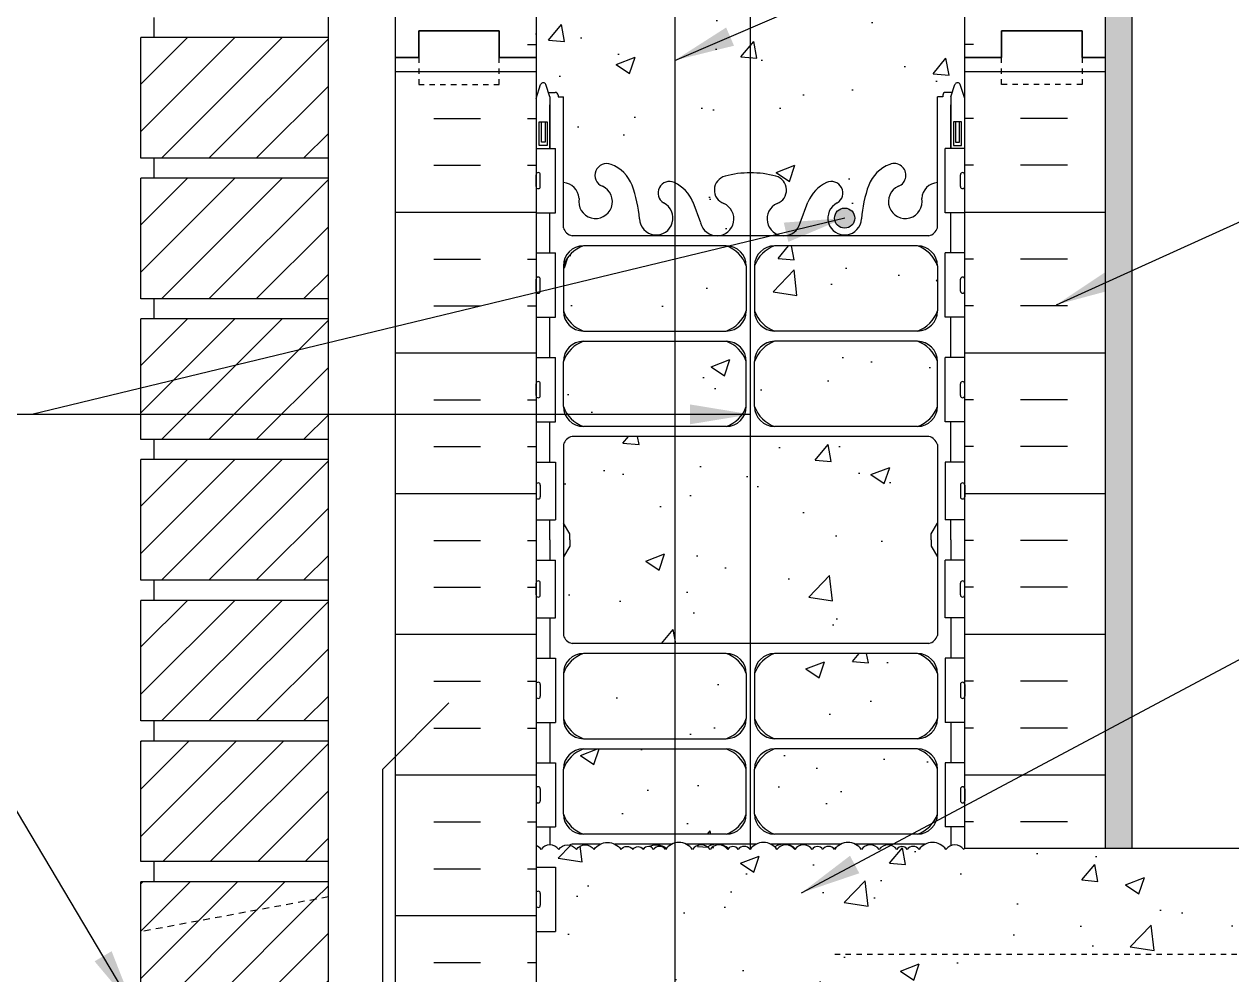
# Model space of a CAD drawing. Header units: inches. Extents: x 244.6 to 302.3, y 124.6 to 208.3.
# Drawn here: x 257.01 to 279.55, y 181.24 to 198.97 of the extents above; entities that cross this region are included whole.
import ezdxf

# ---------------------------------------------------------------- set-up
doc = ezdxf.new("R2010")
doc.units = ezdxf.units.IN
doc.header["$LTSCALE"] = 0.5
doc.header["$MEASUREMENT"] = 0
doc.linetypes.add('DASHED2', pattern=[0.375, 0.25, -0.125])
doc.linetypes.add('HIDDEN2', pattern=[0.1875, 0.125, -0.0625])
for name, color, linetype in [('HATCH', 12, 'Continuous'), ('line25', 2, 'Continuous'), ('LINE3', 3, 'Continuous'), ('LINE50', 5, 'Continuous'), ('LINE9', 9, 'Continuous'), ('TEXT', 4, 'Continuous'), ('Web_Edge', 9, 'Continuous')]:
    doc.layers.add(name, color=color, linetype=linetype)
doc.styles.add('DIM', font='romans.shx', dxfattribs={"width": 0.7})
doc.dimstyles.new('ext_12', dxfattribs={"dimscale": 12, "dimtxt": 0.075, "dimasz": 0.09375, "dimexe": 0.09375, "dimexo": 0.0625, "dimgap": 0.0625, "dimtad": 1, "dimdec": 1, "dimzin": 2, "dimdsep": 46, "dimlunit": 4, "dimtxsty": 'DIM', "dimcen": 0.09, "dimdle": 0.09375, "dimclrt": 4, "dimadec": 0, "dimazin": 0, "dimtfac": 1, "dimtdec": 1, "dimtmove": 2, "dimatfit": 3, "dimfxl": 1, "dimfrac": 2, "dimtolj": 1, "dimtzin": 0, "dimarcsym": 0})
pattern_1 = [(45, (195.45713, -12.4962), (-0.4419417, 0.4419417), [])]

msp = doc.modelspace()

# ---------------------------------------------------------------- hatches: boundary and pattern name
at = {"layer": 'HATCH'}
h = msp.add_hatch(dxfattribs=at)
h.set_pattern_fill('INSUL', color=256, scale=7, style=0)
h.set_pattern_definition([(0, (-2659.5971, -198.6607), (0, 2.625), []), (0, (-2659.5971, -197.7857), (0, 2.625), [0.875, -0.875]), (0, (-2659.5971, -196.9107), (0, 2.625), [0.875, -0.875])])
h.paths.add_polyline_path([(266.439, 207.348), (263.939, 207.348), (263.939, 198.349), (264.377, 198.349), (264.377, 198.849), (265.877, 198.849), (265.877, 198.349), (266.564, 198.349), (266.564, 207.223)])
h = msp.add_hatch(dxfattribs=at)
h.set_pattern_fill('INSUL', color=256, scale=7, style=0)
h.set_pattern_definition([(180, (3200.726, -198.6607), (0, 2.625), []), (180, (3200.726, -197.7857), (0, 2.625), [0.875, -0.875]), (180, (3200.726, -196.9107), (0, 2.625), [0.875, -0.875])])
h.paths.add_polyline_path([(277.189, 207.348), (274.564, 207.348), (274.564, 198.349), (275.252, 198.349), (275.252, 198.849), (276.752, 198.849), (276.752, 198.349), (277.189, 198.349)])
h = msp.add_hatch(dxfattribs=at)
h.set_pattern_fill('AR-SAND', color=256, scale=0.25, style=0)
h.set_pattern_definition([(37.5, (212.7425, 75.04195), (-0.0157483, 0.4817059), [0, -0.38, 0, -0.425, 0, -0.40625]), (7.5, (212.7425, 75.04195), (0.4424442, 0.7055365), [0, -0.205, 0, -0.3425, 0, -0.13125]), (327.5, (212.435, 75.04195), (0.7785355, 0.0014148), [0, -0.125, 0, -0.45, 0, -0.5875]), (317.5, (212.435, 75.04195), (0.7515317, 0.219419), [0, -0.0625, 0, -0.295, 0, -0.3375])])
h.paths.add_polyline_path([(277.689, 207.348), (277.189, 207.348), (277.189, 198.349), (277.189, 183.599), (277.689, 183.599)])
h = msp.add_hatch(dxfattribs=at)
h.set_pattern_fill('AR-CONC', color=256, scale=0.5)
h.set_pattern_definition([(50, (0, 0), (3.5863, -0.31376), [0.375, -4.125]), (355, (0, 0), (-0.693757, 3.76096), [0.3, -3.3]), (100.4514, (0.299, -0.026), (2.892544, 3.4472), [0.3187, -3.50571]), (46.1842, (0, 1), (5.336207, -0.827596), [0.5625, -6.1875]), (96.6356, (0.4447, 0.931), (4.67331, 4.87059), [0.47805, -5.25857]), (351.1842, (0, 1), (4.67331, 4.87059), [0.45, -4.95]), (21, (0.5, 0.75), (2.984535, -2.013094), [0.375, -4.125]), (326, (0.5, 0.75), (1.216577, 3.62575), [0.3, -3.3]), (71.4514, (0.7487, 0.5822), (4.201112, 1.612656), [0.3187, -3.50571]), (37.5, (0, 0), (0.0607993, 1.6644693), [0, -3.26, 0, -3.35, 0, -3.3125]), (7.5, (0, 0), (1.315348, 1.972059), [0, -1.91, 0, -3.185, 0, -1.2625]), (327.5, (-1.115, 0), (2.669112, -0.1127744), [0, -1.25, 0, -3.9, 0, -5.175]), (317.5, (-1.615, 0), (2.915931, 0.500525), [0, -1.625, 0, -2.59, 0, -3.675])])
h.paths.add_polyline_path([(266.564, 180.349), (265.877, 180.349), (265.877, 179.849), (264.377, 179.849), (264.377, 180.349), (263.939, 180.349), (261.939, 180.349), (261.939, 178.849, -1), (261.439, 178.849), (261.439, 180.349), (260.139, 180.349), (260.139, 180.348), (260.139, 178.599, 0.079579), (261.139, 175.349), (266.314, 165.974), (266.314, 165.599), (266.564, 165.599)])
h.paths.add_polyline_path([(274.054, 171.036), (273.934, 171.236), (273.934, 171.349), (273.934, 171.461), (274.054, 171.661), (274.054, 173.13, 0.268138), (273.893, 173.278), (267.236, 173.278, 0.268156), (267.074, 173.13), (267.074, 171.661), (267.194, 171.461), (267.194, 171.349), (267.194, 171.236), (267.074, 171.036), (267.074, 169.568, 0.268156), (267.236, 169.42), (273.893, 169.42, 0.268138), (274.054, 169.568)])
h.paths.add_polyline_path([(270.488, 176.463, 0.225652), (270.113, 176.838), (267.449, 176.838, 0.225652), (267.074, 176.463), (267.074, 175.622, 0.225652), (267.449, 175.247), (270.113, 175.247, 0.225652), (270.488, 175.622)])
h.paths.add_polyline_path([(270.488, 174.681, 0.225652), (270.113, 175.056), (267.449, 175.056, 0.225652), (267.074, 174.681), (267.074, 173.841, 0.225652), (267.449, 173.466), (270.113, 173.466, 0.225652), (270.488, 173.841)])
h.paths.add_polyline_path([(274.054, 174.681, 0.225652), (273.679, 175.056), (271.016, 175.056, 0.225652), (270.641, 174.681), (270.641, 173.841, 0.225652), (271.016, 173.466), (273.679, 173.466, 0.225652), (274.054, 173.841)])
h.paths.add_polyline_path([(273.679, 175.247), (271.016, 175.247, -0.414214), (270.641, 175.622), (270.641, 176.463, -0.414214), (271.016, 176.838), (273.679, 176.838, -0.414214), (274.054, 176.463), (274.054, 175.622, -0.414214)])
h.paths.add_polyline_path([(270.488, 168.857, 0.225652), (270.113, 169.232), (267.449, 169.232, 0.225652), (267.074, 168.857), (267.074, 168.016, 0.225652), (267.449, 167.641), (270.113, 167.641, 0.225652), (270.488, 168.016)])
h.paths.add_polyline_path([(270.113, 167.451), (267.449, 167.451, 0.225652), (267.074, 167.076), (267.074, 166.235, 0.225652), (267.449, 165.86), (270.113, 165.86, 0.225652), (270.488, 166.235), (270.488, 167.076, 0.225652)])
h.paths.add_polyline_path([(274.054, 167.076, 0.225652), (273.679, 167.451), (271.016, 167.451, 0.225652), (270.641, 167.076), (270.641, 166.235, 0.225652), (271.016, 165.86), (273.679, 165.86, 0.225652), (274.054, 166.235)])
h.paths.add_polyline_path([(274.054, 168.857, 0.225652), (273.679, 169.232), (271.016, 169.232, 0.225652), (270.641, 168.857), (270.641, 168.016, 0.225652), (271.016, 167.641), (273.679, 167.641, 0.225652), (274.054, 168.016)])
h.paths.add_polyline_path([(274.564, 162.349), (274.564, 163.108), (274.486, 162.866, -0.725737), (274.379, 162.848), (274.331, 162.998), (274.204, 162.998, -0.414214), (274.154, 163.048), (274.154, 163.078), (274.054, 163.078), (274.054, 164.679, -0.380392), (273.761, 164.974, 2.087231), (273.328, 164.749, -1), (273.164, 164.341, -0.21345), (272.772, 164.73, -0.069923), (272.635, 165.374, 1.629604), (272.164, 165.073, -1.059167), (271.958, 164.691, -0.16372), (271.636, 165.045), (271.493, 165.432, 1.612474), (271.062, 165.072, -0.734872), (271.039, 164.561, -0.068475), (270.564, 164.499, -0.068475), (270.09, 164.561, -0.734872), (270.067, 165.072, 1.612474), (269.636, 165.432), (269.493, 165.045, -0.16372), (269.171, 164.691, -1.059167), (268.965, 165.073, 1.629604), (268.494, 165.374, -0.069923), (268.357, 164.73, -0.21345), (267.965, 164.341, -1), (267.801, 164.749, 2.087231), (267.367, 164.974, -0.380397), (267.074, 164.679), (267.074, 163.078), (266.974, 163.078), (266.974, 163.048, -0.414214), (266.924, 162.998), (266.798, 162.998), (266.756, 162.866, -0.725737), (266.649, 162.848), (266.564, 163.108), (266.564, 162.349), (266.564, 160.314, 0.088416), (266.71, 160.217), (266.8, 160.217), (266.8, 160.175, -0.249069), (266.91, 159.968), (266.91, 159.901, -0.414214), (266.848, 159.838), (266.8, 159.838), (266.8, 159.768), (266.905, 159.768, 0.085348), (267.235, 159.844, -0.669601), (267.367, 159.724, 2.087231), (267.801, 159.948, -1), (267.965, 160.357, -0.21345), (268.357, 159.968, -0.069923), (268.494, 159.324, 1.629604), (268.965, 159.625, -1.059167), (269.171, 160.007, -0.16372), (269.493, 159.653), (269.636, 159.266, 1.612474), (270.067, 159.626, -0.734872), (270.09, 160.137, -0.068475), (270.564, 160.199, -0.068475), (271.039, 160.137, -0.734872), (271.062, 159.626, 1.612474), (271.493, 159.266), (271.636, 159.653, -0.16372), (271.958, 160.007, -1.059167), (272.164, 159.625, 1.629604), (272.635, 159.324, -0.069923), (272.772, 159.968, -0.21345), (273.164, 160.357, -1), (273.328, 159.948, 2.087231), (273.761, 159.724, -0.669601), (273.894, 159.844, 0.085348), (274.223, 159.768), (274.328, 159.768), (274.328, 159.838), (274.281, 159.838, -0.414214), (274.218, 159.901), (274.218, 159.968, -0.249069), (274.328, 160.175), (274.328, 160.217), (274.418, 160.217, 0.088416), (274.564, 160.314)])
edge = h.paths.add_edge_path()
edge.add_arc((274.218, 155.761), 0.5, 46.2109, 66.4218)
edge.add_line((274.418, 156.219), (274.328, 156.219))
edge.add_line((274.328, 156.219), (274.328, 156.261))
edge.add_arc((274.468, 156.468), 0.25, 180, 235.9442, ccw=False)
edge.add_line((274.218, 156.468), (274.218, 156.536))
edge.add_arc((274.281, 156.536), 0.0625, 90, 180, ccw=False)
edge.add_line((274.281, 156.598), (274.328, 156.598))
edge.add_line((274.328, 156.598), (274.328, 156.668))
edge.add_line((274.328, 156.668), (274.223, 156.668))
edge.add_arc((274.346, 157.011), 0.364, 214.9775, 250.3387, ccw=False)
edge.add_arc((273.423, 156.4), 0.743, 32.7919, 73.8107)
edge.add_spline(control_points=[(273.63, 157.114), (272.193, 157.434)], knot_values=[0, 0, 1, 1], degree=1, periodic=0)
edge.add_arc((271.636, 154.503), 2.984, 79.2546, 90.0995)
edge.add_line((271.631, 157.486), (270.564, 157.502))
edge.add_line((270.564, 157.502), (269.498, 157.486))
edge.add_arc((269.493, 154.503), 2.984, 89.9005, 100.7454)
edge.add_spline(control_points=[(268.936, 157.434), (267.499, 157.114)], knot_values=[0, 0, 1, 1], degree=1, periodic=0)
edge.add_arc((267.706, 156.4), 0.743, 106.1893, 147.2081)
edge.add_arc((266.783, 157.011), 0.364, 289.6613, 325.0225, ccw=False)
edge.add_line((266.905, 156.668), (266.8, 156.668))
edge.add_line((266.8, 156.668), (266.8, 156.598))
edge.add_line((266.8, 156.598), (266.848, 156.598))
edge.add_arc((266.848, 156.536), 0.0625, 0, 90, ccw=False)
edge.add_line((266.91, 156.536), (266.91, 156.468))
edge.add_arc((266.66, 156.468), 0.25, 304.0558, 360, ccw=False)
edge.add_line((266.8, 156.261), (266.8, 156.219))
edge.add_line((266.8, 156.219), (266.71, 156.219))
edge.add_arc((266.91, 155.761), 0.5, 113.5782, 133.7891)
edge.add_line((266.564, 156.122), (266.564, 153.349))
edge.add_line((266.564, 153.349), (269.768, 153.349))
edge.add_line((269.768, 153.349), (270.768, 152.349))
edge.add_line((270.768, 152.349), (270.768, 154.349))
edge.add_line((270.768, 154.349), (271.768, 153.349))
edge.add_line((271.768, 153.349), (274.564, 153.349))
edge.add_line((274.564, 153.349), (274.564, 156.122))
h.paths.add_polyline_path([(286.212, 182.965), (286.212, 183.599), (274.564, 183.599, 0.039371), (274.544, 183.574, 0.520567), (274.213, 183.574, 0.520567), (273.711, 183.574, 0.520567), (273.489, 183.574, 0.56456), (273.295, 183.576, 0.513194), (272.967, 183.574, 0.520567), (272.636, 183.574, 0.520567), (272.134, 183.574, 0.520567), (271.912, 183.574, 0.56456), (271.718, 183.576, 0.513194), (271.39, 183.574, 0.520567), (271.059, 183.574, 0.520567), (270.557, 183.574, 0.520567), (270.335, 183.574, 0.56456), (270.141, 183.576, 0.513194), (269.813, 183.574, 0.520567), (269.482, 183.574, 0.520567), (268.98, 183.574, 0.520567), (268.758, 183.574, 0.56456), (268.564, 183.576, 0.56456), (268.371, 183.574, 0.520567), (268.149, 183.574, 0.520567), (267.647, 183.574, 0.520567), (267.316, 183.574, 0.513194), (266.987, 183.576, 0.513194), (266.659, 183.574, 0.151268), (266.564, 183.648), (266.564, 183.244), (266.929, 183.244), (266.929, 182.044), (266.564, 182.044), (266.564, 180.349, -0.56456), (266.758, 180.347, -0.520567), (266.98, 180.347, -0.520567), (267.482, 180.347, -0.520567), (267.813, 180.347, -0.513194), (268.141, 180.349, -0.56456), (268.335, 180.347, -0.520567), (268.557, 180.347, -0.520567), (269.059, 180.347, -0.520567), (269.39, 180.347, -0.513194), (269.718, 180.349, -0.56456), (269.912, 180.347, -0.520567), (270.134, 180.347, -0.520567), (270.636, 180.347, -0.520567), (270.967, 180.347, -0.513194), (271.295, 180.349, -0.56456), (271.489, 180.347, -0.520567), (271.711, 180.347, -0.520567), (272.213, 180.347, -0.520567), (272.544, 180.347, -0.039371), (272.564, 180.371, -0.584831), (272.916, 180.347, -0.520567), (273.418, 180.347, -0.520567), (273.64, 180.347, -0.56456), (273.833, 180.349, -0.56456), (274.027, 180.347, -0.520567), (274.249, 180.347, -0.419273), (274.564, 180.349), (275.252, 180.349), (275.252, 180.849), (286.212, 180.849), (286.212, 180.965), (287.212, 181.965), (285.212, 181.965)])
edge = h.paths.add_edge_path()
edge.add_line((293.772, 183.599), (287.212, 183.599))
edge.add_line((287.212, 183.599), (287.212, 183.36))
edge.add_line((287.212, 183.36), (286.212, 182.36))
edge.add_line((286.212, 182.36), (288.212, 182.36))
edge.add_spline(control_points=[(288.212, 182.36), (289.016, 182.592), (290.94, 183.145), (292.73, 182.182), (293.772, 181.622)], knot_values=[0, 0, 0, 0, 2.427311, 5.806437, 5.806437, 5.806437, 5.806437], degree=3, periodic=0)
edge.add_line((293.772, 181.622), (293.772, 183.599))
edge = h.paths.add_edge_path()
edge.add_line((290.132, 182.096), (290.476, 182.096))
edge.add_arc((290.358, 181.721), 0.393, -69.7322, 72.5069, ccw=False)
edge.add_line((290.494, 181.352), (290.062, 181.231))
edge.add_arc((290.12, 181.099), 0.144, 113.7456, 240.3185)
edge.add_line((290.049, 180.974), (290.517, 180.974))
edge.add_arc((290.546, 180.512), 0.463, 46.7137, 93.5654, ccw=False)
edge.add_line((290.863, 180.849), (293.772, 180.849))
edge.add_line((293.772, 180.849), (293.772, 181.622))
edge.add_spline(control_points=[(293.772, 181.622), (292.73, 182.182), (290.94, 183.145), (289.016, 182.592), (288.212, 182.36)], knot_values=[0, 0, 0, 0, 3.379125, 5.806437, 5.806437, 5.806437, 5.806437], degree=3, periodic=0)
edge.add_line((288.212, 182.36), (287.212, 181.36))
edge.add_line((287.212, 181.36), (287.212, 180.849))
edge.add_line((287.212, 180.849), (287.61, 180.849))
edge.add_line((287.61, 180.849), (290.021, 180.849))
edge.add_arc((290.12, 181.099), 0.269, 111.5979, 248.4021, ccw=False)
edge.add_line((290.021, 181.349), (290.455, 181.471))
edge.add_arc((290.358, 181.721), 0.268, 291.22, 428.78)
edge.add_line((290.455, 181.971), (290.132, 181.971))
edge.add_line((290.132, 181.971), (290.132, 182.096))
h.paths.add_polyline_path([(274.054, 179.62), (274.154, 179.62), (274.154, 179.65, -0.414214), (274.204, 179.7), (274.331, 179.7), (274.379, 179.85, -0.6), (274.479, 179.85), (274.564, 179.589), (274.564, 180.349, 0.419273), (274.249, 180.347, 0.520567), (274.027, 180.347, 0.56456), (273.833, 180.349, 0.56456), (273.64, 180.347, 0.520567), (273.418, 180.347, 0.520567), (272.916, 180.347, 0.520567), (272.585, 180.347, 0.039371), (272.564, 180.371, 0.039371), (272.544, 180.347, 0.520567), (272.213, 180.347, 0.520567), (271.711, 180.347, 0.520567), (271.489, 180.347, 0.56456), (271.295, 180.349, 0.513194), (270.967, 180.347, 0.520567), (270.636, 180.347, 0.520567), (270.134, 180.347, 0.520567), (269.912, 180.347, 0.56456), (269.718, 180.349, 0.513194), (269.39, 180.347, 0.520567), (269.059, 180.347, 0.520567), (268.557, 180.347, 0.520567), (268.335, 180.347, 0.56456), (268.141, 180.349, 0.513194), (267.813, 180.347, 0.520567), (267.482, 180.347, 0.520567), (266.98, 180.347, 0.520567), (266.758, 180.347, 0.56456), (266.564, 180.349), (266.564, 179.589), (266.649, 179.85, -0.6), (266.749, 179.85), (266.798, 179.7), (266.924, 179.7, -0.414214), (266.974, 179.65), (266.974, 179.62), (267.074, 179.62), (267.074, 178.019, -0.380397), (267.367, 177.724, 2.087231), (267.801, 177.948, -1), (267.965, 178.357, -0.21345), (268.357, 177.968, -0.068226), (268.493, 177.34, 1.753171), (268.944, 177.636, -0.940793), (269.147, 178.02, -0.173075), (269.493, 177.653), (269.636, 177.266, 1.612474), (270.067, 177.626, -0.734872), (270.09, 178.137, -0.068475), (270.564, 178.199, -0.068475), (271.039, 178.137, -0.734872), (271.062, 177.626, 1.612474), (271.493, 177.266), (271.636, 177.653, -0.173075), (271.982, 178.02, -0.940793), (272.185, 177.636, 1.753171), (272.636, 177.34, -0.068226), (272.772, 177.968, -0.21345), (273.164, 178.357, -1), (273.328, 177.948, 2.087231), (273.761, 177.724, -0.380392), (274.054, 178.019)])
h.paths.add_polyline_path([(274.054, 189.036), (273.934, 189.236), (273.934, 189.349), (273.934, 189.461), (274.054, 189.661), (274.054, 191.13, 0.268138), (273.893, 191.278), (267.236, 191.278, 0.268156), (267.074, 191.13), (267.074, 189.661), (267.194, 189.461), (267.194, 189.349), (267.194, 189.236), (267.074, 189.036), (267.074, 187.568, 0.268156), (267.236, 187.42), (273.893, 187.42, 0.268138), (274.054, 187.568)])
h.paths.add_polyline_path([(270.488, 186.857, 0.225652), (270.113, 187.232), (267.449, 187.232, 0.225652), (267.074, 186.857), (267.074, 186.016, 0.225652), (267.449, 185.641), (270.113, 185.641, 0.225652), (270.488, 186.016)])
h.paths.add_polyline_path([(270.488, 185.076, 0.225652), (270.113, 185.451), (267.449, 185.451, 0.225652), (267.074, 185.076), (267.074, 184.235, 0.225652), (267.449, 183.86), (270.113, 183.86, 0.225652), (270.488, 184.235)])
h.paths.add_polyline_path([(274.054, 186.857, 0.225652), (273.679, 187.232), (271.016, 187.232, 0.225652), (270.641, 186.857), (270.641, 186.016, 0.225652), (271.016, 185.641), (273.679, 185.641, 0.225652), (274.054, 186.016)])
h.paths.add_polyline_path([(274.054, 185.076, 0.225652), (273.679, 185.451), (271.016, 185.451, 0.225652), (270.641, 185.076), (270.641, 184.235, 0.225652), (271.016, 183.86), (273.679, 183.86, 0.225652), (274.054, 184.235)])
h.paths.add_polyline_path([(270.488, 194.463, 0.225652), (270.113, 194.838), (267.449, 194.838, 0.225652), (267.074, 194.463), (267.074, 193.622, 0.225652), (267.449, 193.247), (270.113, 193.247, 0.225652), (270.488, 193.622)])
h.paths.add_polyline_path([(270.488, 192.681, 0.225652), (270.113, 193.056), (267.449, 193.056, 0.225652), (267.074, 192.681), (267.074, 191.841, 0.225652), (267.449, 191.466), (270.113, 191.466, 0.225652), (270.488, 191.841)])
h.paths.add_polyline_path([(274.054, 192.681, 0.225652), (273.679, 193.056), (271.016, 193.056, 0.225652), (270.641, 192.681), (270.641, 191.841, 0.225652), (271.016, 191.466), (273.679, 191.466, 0.225652), (274.054, 191.841)])
h.paths.add_polyline_path([(274.054, 194.463, 0.225652), (273.679, 194.838), (271.016, 194.838, 0.225652), (270.641, 194.463), (270.641, 193.622, 0.225652), (271.016, 193.247), (273.679, 193.247, 0.225652), (274.054, 193.622)])
h.paths.add_polyline_path([(274.054, 197.62), (274.154, 197.62), (274.154, 197.65, -0.414214), (274.204, 197.7), (274.331, 197.7), (274.379, 197.85, -0.6), (274.479, 197.85), (274.564, 197.589), (274.564, 200.383, 0.088416), (274.418, 200.481), (274.328, 200.481), (274.328, 200.522, -0.249069), (274.218, 200.729), (274.218, 200.797, -0.414214), (274.281, 200.859), (274.328, 200.859), (274.328, 200.929), (274.223, 200.929, 0.085348), (273.894, 200.854, -0.669601), (273.761, 200.974, 2.087231), (273.328, 200.749, -1), (273.164, 200.341, -0.21345), (272.772, 200.73, -0.068226), (272.636, 201.358, 1.753171), (272.185, 201.061, -0.940793), (271.982, 200.678, -0.173075), (271.636, 201.045), (271.493, 201.432, 1.612474), (271.062, 201.072, -0.734872), (271.039, 200.561, -0.068475), (270.564, 200.499, -0.068475), (270.09, 200.561, -0.734872), (270.067, 201.072, 1.612474), (269.636, 201.432), (269.493, 201.045, -0.173075), (269.147, 200.678, -0.940793), (268.944, 201.061, 1.753171), (268.493, 201.358, -0.068226), (268.357, 200.73, -0.21345), (267.965, 200.341, -1), (267.801, 200.749, 2.087231), (267.367, 200.974, -0.669601), (267.235, 200.854, 0.085348), (266.905, 200.929), (266.8, 200.929), (266.8, 200.859), (266.848, 200.859, -0.414214), (266.91, 200.797), (266.91, 200.729, -0.249069), (266.8, 200.522), (266.8, 200.481), (266.71, 200.481, 0.088416), (266.564, 200.383), (266.564, 198.349), (266.564, 197.589), (266.649, 197.85, -0.6), (266.749, 197.85), (266.798, 197.7), (266.924, 197.7, -0.414214), (266.974, 197.65), (266.974, 197.62), (267.074, 197.62), (267.074, 196.019, -0.380397), (267.367, 195.724, 2.087231), (267.801, 195.948, -1), (267.965, 196.357, -0.21345), (268.357, 195.968, -0.068226), (268.493, 195.34, 1.753171), (268.944, 195.636, -0.940793), (269.147, 196.02, -0.173075), (269.493, 195.653), (269.636, 195.266, 1.612474), (270.067, 195.626, -0.734872), (270.09, 196.137, -0.068475), (270.564, 196.199, -0.068475), (271.039, 196.137, -0.734872), (271.062, 195.626, 1.612474), (271.493, 195.266), (271.636, 195.653, -0.173075), (271.982, 196.02, -0.940793), (272.185, 195.636, 1.753171), (272.636, 195.34, -0.068226), (272.772, 195.968, -0.21345), (273.164, 196.357, -1), (273.328, 195.948, 2.087231), (273.761, 195.724, -0.380392), (274.054, 196.019)])
h = msp.add_hatch(dxfattribs=at)
h.set_pattern_fill('INSUL', color=256, scale=7, style=0)
h.set_pattern_definition([(0, (-2659.5971, -216.6607), (0, 2.625), []), (0, (-2659.5971, -215.7857), (0, 2.625), [0.875, -0.875]), (0, (-2659.5971, -214.9107), (0, 2.625), [0.875, -0.875])])
h.paths.add_polyline_path([(263.939, 180.349), (264.377, 180.349), (264.377, 180.849), (265.877, 180.849), (265.877, 180.349), (266.564, 180.349), (266.564, 198.349), (265.877, 198.349), (265.877, 198.849), (264.377, 198.849), (264.377, 198.349), (263.939, 198.349)])
h = msp.add_hatch(dxfattribs=at)
h.set_pattern_fill('INSUL', color=256, scale=7, style=0)
h.set_pattern_definition([(180, (3200.726, -216.6607), (0, 2.625), []), (180, (3200.726, -215.7857), (0, 2.625), [0.875, -0.875]), (180, (3200.726, -214.9107), (0, 2.625), [0.875, -0.875])])
h.paths.add_polyline_path([(274.564, 183.599), (277.189, 183.599), (277.189, 198.349), (276.752, 198.349), (276.752, 198.849), (275.252, 198.849), (275.252, 198.349), (274.564, 198.349)])
h = msp.add_hatch(dxfattribs=at)
h.set_pattern_fill('ANSI31', color=256, scale=5, style=0)
h.set_pattern_definition([(45, (195.45713, -1.9962), (-0.4419417, 0.4419417), [])])
h.paths.add_polyline_path([(262.689, 198.723), (259.189, 198.723), (259.189, 196.473), (262.689, 196.473)])
h = msp.add_hatch(dxfattribs=at)
h.set_pattern_fill('ANSI31', color=256, scale=5, style=0)
h.set_pattern_definition([(45, (195.45713, -4.6212), (-0.4419417, 0.4419417), [])])
h.paths.add_polyline_path([(262.689, 196.098), (259.189, 196.098), (259.189, 193.848), (262.689, 193.848)])
h = msp.add_hatch(dxfattribs=at)
h.set_pattern_fill('ANSI31', color=256, scale=5, style=0)
h.set_pattern_definition([(45, (195.45713, -7.2462), (-0.4419417, 0.4419417), [])])
h.paths.add_polyline_path([(262.689, 193.473), (259.189, 193.473), (259.189, 191.223), (262.689, 191.223)])
h = msp.add_hatch(dxfattribs=at)
h.set_pattern_fill('ANSI31', color=256, scale=5, style=0)
h.set_pattern_definition([(45, (195.45713, -9.8712), (-0.4419417, 0.4419417), [])])
h.paths.add_polyline_path([(262.689, 190.848), (259.189, 190.848), (259.189, 188.598), (262.689, 188.598)])
h = msp.add_hatch(dxfattribs=at)
h.set_pattern_fill('ANSI31', color=256, scale=5, style=0)
h.set_pattern_definition(pattern_1)
h.paths.add_polyline_path([(262.689, 188.223), (259.189, 188.223), (259.189, 185.973), (262.689, 185.973)])
h = msp.add_hatch(dxfattribs=at)
h.set_pattern_fill('ANSI31', color=256, scale=5, style=0)
h.set_pattern_definition(pattern_1)
h.paths.add_polyline_path([(262.689, 183.348), (262.689, 185.598), (259.189, 185.598), (259.189, 183.348)])
h = msp.add_hatch(dxfattribs=at)
h.set_pattern_fill('ANSI31', color=256, scale=5, style=0)
h.set_pattern_definition(pattern_1)
h.paths.add_polyline_path([(262.689, 182.689), (262.689, 182.973), (259.189, 182.973), (259.189, 182.041)])
h = msp.add_hatch(dxfattribs=at)
h.set_pattern_fill('ANSI31', color=256, scale=5, style=0)
h.set_pattern_definition(pattern_1)
h.paths.add_polyline_path([(262.689, 180.723), (262.689, 182.689), (259.189, 182.041), (259.189, 180.723)])
at = {"layer": 'LINE3'}
msp.add_hatch(color=256, dxfattribs=at).paths.add_polyline_path([(272.136, 195.355, 1), (272.511, 195.355, 1)])

# ---------------------------------------------------------------- linework, layer by layer
at = {"layer": 'HATCH'}
for points in [[(266.987, 183.576, 0.513194), (266.659, 183.574, 0.151268), (266.564, 183.648, 0.151268)], [(266.987, 183.576, -0.513194), (267.316, 183.574, -0.520567), (267.647, 183.574, -0.520567), (268.149, 183.574, -0.520567), (268.371, 183.574, -0.56456), (268.564, 183.576)], [(270.141, 183.576, 0.513194), (269.813, 183.574, 0.520567), (269.482, 183.574, 0.520567), (268.98, 183.574, 0.520567), (268.758, 183.574, 0.56456), (268.564, 183.576)], [(271.718, 183.576, 0.513194), (271.39, 183.574, 0.520567), (271.059, 183.574, 0.520567), (270.557, 183.574, 0.520567), (270.335, 183.574, 0.56456), (270.141, 183.576)], [(273.295, 183.576, 0.513194), (272.967, 183.574, 0.520567), (272.636, 183.574, 0.520567), (272.134, 183.574, 0.520567), (271.912, 183.574, 0.56456), (271.718, 183.576)], [(274.564, 183.599, 0.039371), (274.544, 183.574, 0.520567), (274.213, 183.574, 0.520567), (273.711, 183.574, 0.520567), (273.489, 183.574, 0.56456), (273.295, 183.576)]]:
    msp.add_lwpolyline(points, format="xyb", dxfattribs=at)
at = {"layer": 'line25'}
for p, q in [((266.564, 207.348), (266.564, 198.349)), ((274.564, 183.599), (274.564, 207.348)), ((262.689, 180.348), (262.689, 201.473)), ((259.439, 198.723), (259.439, 199.098)), ((259.189, 196.473), (259.189, 198.723)), ((262.689, 198.723), (259.189, 198.723)), ((266.564, 198.349), (266.564, 180.349)), ((266.564, 196.654), (266.929, 196.654)), ((266.929, 195.454), (266.929, 196.654)), ((274.564, 196.654), (274.199, 196.654)), ((274.199, 195.454), (274.199, 196.654)), ((262.689, 196.473), (259.189, 196.473)), ((259.439, 196.098), (259.439, 196.473)), ((259.189, 193.848), (259.189, 196.098)), ((262.689, 196.098), (259.189, 196.098)), ((266.564, 195.454), (266.929, 195.454)), ((274.564, 195.454), (274.199, 195.454)), ((266.564, 194.704), (266.929, 194.704)), ((266.929, 193.504), (266.929, 194.704)), ((274.564, 194.704), (274.199, 194.704)), ((274.199, 193.504), (274.199, 194.704)), ((262.689, 193.848), (259.189, 193.848)), ((259.439, 193.473), (259.439, 193.848)), ((259.189, 191.223), (259.189, 193.473)), ((262.689, 193.473), (259.189, 193.473)), ((266.564, 193.504), (266.929, 193.504)), ((274.564, 193.504), (274.199, 193.504)), ((266.564, 192.754), (266.929, 192.754)), ((266.929, 191.554), (266.929, 192.754)), ((274.564, 192.754), (274.199, 192.754)), ((274.199, 191.554), (274.199, 192.754)), ((266.564, 191.554), (266.929, 191.554)), ((274.564, 191.554), (274.199, 191.554)), ((262.689, 191.223), (259.189, 191.223)), ((259.439, 190.848), (259.439, 191.223)), ((259.189, 188.598), (259.189, 190.848)), ((262.689, 190.848), (259.189, 190.848)), ((266.564, 190.804), (266.929, 190.804)), ((266.929, 190.804), (266.929, 189.724)), ((274.564, 190.804), (274.199, 190.804)), ((274.199, 190.804), (274.199, 189.724)), ((266.564, 189.724), (266.929, 189.724)), ((274.564, 189.724), (274.199, 189.724)), ((266.564, 188.974), (266.929, 188.974)), ((266.929, 187.894), (266.929, 188.974)), ((274.564, 188.974), (274.199, 188.974)), ((274.199, 187.894), (274.199, 188.974)), ((262.689, 188.598), (259.189, 188.598)), ((259.439, 188.223), (259.439, 188.598)), ((259.189, 185.973), (259.189, 188.223)), ((262.689, 188.223), (259.189, 188.223)), ((266.564, 187.894), (266.929, 187.894)), ((274.564, 187.894), (274.199, 187.894)), ((266.564, 187.144), (266.929, 187.144)), ((266.929, 187.144), (266.929, 185.944)), ((274.564, 187.144), (274.199, 187.144)), ((274.199, 187.144), (274.199, 185.944)), ((262.689, 185.973), (259.189, 185.973)), ((259.439, 185.598), (259.439, 185.973)), ((266.564, 185.944), (266.929, 185.944)), ((274.564, 185.944), (274.199, 185.944)), ((259.189, 183.348), (259.189, 185.598)), ((262.689, 185.598), (259.189, 185.598)), ((266.564, 185.194), (266.929, 185.194)), ((266.929, 185.194), (266.929, 183.994)), ((274.564, 185.194), (274.199, 185.194)), ((274.199, 185.194), (274.199, 183.994)), ((266.564, 183.994), (266.929, 183.994)), ((274.564, 183.994), (274.199, 183.994)), ((274.564, 183.599), (286.212, 183.599)), ((262.689, 183.348), (259.189, 183.348)), ((259.439, 182.973), (259.439, 183.348)), ((266.564, 183.244), (266.929, 183.244)), ((266.564, 183.244), (266.929, 183.244)), ((266.929, 183.244), (266.929, 182.044)), ((266.929, 183.244), (266.929, 182.044)), ((262.689, 182.973), (259.189, 182.973)), ((259.189, 180.723), (259.189, 182.973)), ((266.564, 182.044), (266.929, 182.044)), ((266.564, 182.044), (266.929, 182.044))]:
    msp.add_line(p, q, dxfattribs=at)
at = {"layer": 'LINE3'}
for p, q in [((270.564, 207.348), (270.557, 183.574)), ((269.151, 202.089), (269.151, 157.693))]:
    msp.add_line(p, q, dxfattribs=at)
msp.add_circle((272.323, 195.355), 0.188, dxfattribs=at)
at = {"layer": 'LINE50'}
for p, q in [((263.939, 198.349), (263.939, 207.348)), ((277.189, 198.349), (277.189, 207.348)), ((263.939, 180.349), (263.939, 198.349)), ((277.189, 183.599), (277.189, 198.349))]:
    msp.add_line(p, q, dxfattribs=at)
for points in [[(263.939, 198.349), (264.377, 198.349), (264.377, 198.849), (265.877, 198.849), (265.877, 198.349), (266.564, 198.349)], [(266.564, 198.349), (265.877, 198.349), (265.877, 198.849), (264.377, 198.849), (264.377, 198.349), (263.939, 198.349)], [(277.189, 198.349), (276.752, 198.349), (276.752, 198.849), (275.252, 198.849), (275.252, 198.349), (274.564, 198.349)], [(274.564, 198.349), (275.252, 198.349), (275.252, 198.849), (276.752, 198.849), (276.752, 198.349), (277.189, 198.349)]]:
    msp.add_lwpolyline(points, dxfattribs=at)
at = {"layer": 'LINE9', "linetype": 'Continuous'}
msp.add_line((277.689, 183.599), (277.689, 207.348), dxfattribs=at)
at = {"layer": 'LINE9'}
for p, q in [((266.564, 195.944), (266.564, 196.164)), ((266.564, 196.109), (266.564, 196.109)), ((266.604, 196.204), (266.604, 196.204)), ((266.644, 195.944), (266.644, 196.164)), ((274.484, 195.944), (274.484, 196.164)), ((274.524, 196.204), (274.524, 196.204)), ((274.564, 195.944), (274.564, 196.164)), ((274.564, 196.109), (274.564, 196.109)), ((266.564, 195.999), (266.564, 195.999)), ((266.604, 195.904), (266.604, 195.904)), ((274.524, 195.904), (274.524, 195.904)), ((274.564, 195.999), (274.564, 195.999)), ((266.604, 194.254), (266.604, 194.254)), ((274.524, 194.254), (274.524, 194.254)), ((266.564, 193.994), (266.564, 194.214)), ((266.564, 194.159), (266.564, 194.159)), ((266.564, 194.049), (266.564, 194.049)), ((266.644, 193.994), (266.644, 194.214)), ((274.484, 193.994), (274.484, 194.214)), ((274.564, 193.994), (274.564, 194.214)), ((274.564, 194.159), (274.564, 194.159)), ((274.564, 194.049), (274.564, 194.049)), ((266.604, 193.954), (266.604, 193.954)), ((274.524, 193.954), (274.524, 193.954)), ((266.564, 192.044), (266.564, 192.264)), ((266.604, 192.304), (266.604, 192.304)), ((266.644, 192.044), (266.644, 192.264)), ((274.484, 192.044), (274.484, 192.264)), ((274.524, 192.304), (274.524, 192.304)), ((274.564, 192.044), (274.564, 192.264)), ((266.564, 192.209), (266.564, 192.209)), ((266.564, 192.099), (266.564, 192.099)), ((266.604, 192.004), (266.604, 192.004)), ((274.524, 192.004), (274.524, 192.004)), ((274.564, 192.209), (274.564, 192.209)), ((274.564, 192.099), (274.564, 192.099)), ((266.564, 190.374), (266.564, 190.154)), ((266.564, 190.319), (266.564, 190.319)), ((266.564, 190.209), (266.564, 190.209)), ((266.604, 190.414), (266.604, 190.414)), ((266.644, 190.374), (266.644, 190.154)), ((274.484, 190.374), (274.484, 190.154)), ((274.524, 190.414), (274.524, 190.414)), ((274.564, 190.374), (274.564, 190.154)), ((274.564, 190.319), (274.564, 190.319)), ((274.564, 190.209), (274.564, 190.209)), ((266.604, 190.114), (266.604, 190.114)), ((274.524, 190.114), (274.524, 190.114)), ((266.564, 188.324), (266.564, 188.544)), ((266.564, 188.489), (266.564, 188.489)), ((266.604, 188.584), (266.604, 188.584)), ((266.644, 188.324), (266.644, 188.544)), ((274.484, 188.324), (274.484, 188.544)), ((274.524, 188.584), (274.524, 188.584)), ((274.564, 188.324), (274.564, 188.544)), ((274.564, 188.489), (274.564, 188.489)), ((266.564, 188.379), (266.564, 188.379)), ((266.604, 188.284), (266.604, 188.284)), ((274.524, 188.284), (274.524, 188.284)), ((274.564, 188.379), (274.564, 188.379)), ((266.564, 186.654), (266.564, 186.434)), ((266.564, 186.599), (266.564, 186.599)), ((266.604, 186.694), (266.604, 186.694)), ((266.644, 186.654), (266.644, 186.434)), ((274.484, 186.654), (274.484, 186.434)), ((274.524, 186.694), (274.524, 186.694)), ((274.564, 186.654), (274.564, 186.434)), ((274.564, 186.599), (274.564, 186.599)), ((266.564, 186.489), (266.564, 186.489)), ((266.604, 186.394), (266.604, 186.394)), ((274.524, 186.394), (274.524, 186.394)), ((274.564, 186.489), (274.564, 186.489)), ((263.705, 185.075), (264.939, 186.309)), ((263.705, 180.552), (263.705, 185.075)), ((266.564, 184.704), (266.564, 184.484)), ((266.564, 184.649), (266.564, 184.649)), ((266.644, 184.704), (266.644, 184.484)), ((274.484, 184.704), (274.484, 184.484)), ((274.564, 184.704), (274.564, 184.484)), ((274.564, 184.649), (274.564, 184.649)), ((266.564, 184.539), (266.564, 184.539)), ((266.604, 184.444), (266.604, 184.444)), ((274.524, 184.444), (274.524, 184.444)), ((274.564, 184.539), (274.564, 184.539)), ((266.604, 182.794), (266.604, 182.794)), ((266.564, 182.754), (266.564, 182.534)), ((266.564, 182.754), (266.564, 182.534)), ((266.564, 182.699), (266.564, 182.699)), ((266.564, 182.699), (266.564, 182.699)), ((266.564, 182.589), (266.564, 182.589)), ((266.564, 182.589), (266.564, 182.589)), ((266.644, 182.754), (266.644, 182.534)), ((266.644, 182.754), (266.644, 182.534)), ((266.604, 182.494), (266.604, 182.494)), ((266.604, 182.494), (266.604, 182.494))]:
    msp.add_line(p, q, dxfattribs=at)
at = {"layer": 'LINE9', "linetype": 'DASHED2'}
msp.add_line((262.689, 182.689), (259.189, 182.041), dxfattribs=at)
at = {"layer": 'LINE9', "linetype": 'HIDDEN2'}
msp.add_line((272.141, 181.622), (286.869, 181.622), dxfattribs=at)
at = {"layer": 'LINE9', "linetype": 'DASHED2', "ltscale": 0.15}
for points in [[(264.377, 198.349), (264.377, 198.349), (264.377, 197.849), (265.877, 197.849), (265.877, 198.349), (265.877, 198.349)], [(264.377, 198.349), (264.377, 198.349), (264.377, 197.849), (265.877, 197.849), (265.877, 198.349), (265.877, 198.349)], [(276.752, 198.349), (276.752, 198.349), (276.752, 197.849), (275.252, 197.849), (275.252, 198.349), (275.252, 198.349)], [(276.752, 198.349), (276.752, 198.349), (276.752, 197.849), (275.252, 197.849), (275.252, 198.349), (275.252, 198.349)]]:
    msp.add_lwpolyline(points, dxfattribs=at)
at = {"layer": 'LINE9'}
for centre, start, end in [((266.604, 196.164), 90, 180), ((266.604, 196.164), 360, 90), ((274.524, 196.164), 90, 180), ((274.524, 196.164), 0, 90), ((266.604, 195.944), 180, 270), ((266.604, 195.944), 270, 0), ((274.524, 195.944), 180, 270), ((274.524, 195.944), 270, 0), ((266.604, 194.214), 90, 180), ((266.604, 194.214), 360, 90), ((274.524, 194.214), 90, 180), ((274.524, 194.214), 0, 90), ((266.604, 193.994), 180, 270), ((266.604, 193.994), 270, 0), ((274.524, 193.994), 180, 270), ((274.524, 193.994), 270, 0), ((266.604, 192.264), 90, 180), ((266.604, 192.264), 360, 90), ((274.524, 192.264), 90, 180), ((274.524, 192.264), 0, 90), ((266.604, 192.044), 180, 270), ((266.604, 192.044), 270, 0), ((274.524, 192.044), 180, 270), ((274.524, 192.044), 270, 0), ((266.604, 190.374), 90, 180), ((266.604, 190.374), 0, 90), ((274.524, 190.374), 90, 180), ((274.524, 190.374), 360, 90), ((266.604, 190.154), 180, 270), ((266.604, 190.154), 270, 0), ((274.524, 190.154), 180, 270), ((274.524, 190.154), 270, 0), ((266.604, 188.544), 90, 180), ((266.604, 188.544), 360, 90), ((274.524, 188.544), 90, 180), ((274.524, 188.544), 0, 90), ((266.604, 188.324), 180, 270), ((266.604, 188.324), 270, 0), ((274.524, 188.324), 180, 270), ((274.524, 188.324), 270, 0), ((266.604, 186.654), 90, 180), ((266.604, 186.654), 0, 90), ((274.524, 186.654), 90, 180), ((274.524, 186.654), 360, 90), ((266.604, 186.434), 180, 270), ((266.604, 186.434), 270, 0), ((274.524, 186.434), 180, 270), ((274.524, 186.434), 270, 0), ((266.604, 184.704), 90, 180), ((266.604, 184.704), 0, 90), ((274.524, 184.704), 90, 180), ((274.524, 184.704), 360, 90), ((266.604, 184.484), 180, 270), ((266.604, 184.484), 270, 0), ((274.524, 184.484), 180, 270), ((274.524, 184.484), 270, 0), ((266.604, 182.754), 90, 180), ((266.604, 182.754), 90, 180), ((266.604, 182.754), 0, 90), ((266.604, 182.754), 0, 90), ((266.604, 182.534), 180, 270), ((266.604, 182.534), 180, 270), ((266.604, 182.534), 270, 0), ((266.604, 182.534), 270, 0)]:
    msp.add_arc(centre, 0.04, start, end, dxfattribs=at)
at = {"layer": 'Web_Edge'}
for p, q in [((266.564, 197.589), (266.649, 197.85)), ((266.824, 197.62), (266.749, 197.85)), ((266.798, 197.7), (266.924, 197.7)), ((266.964, 197.65), (266.964, 197.65)), ((266.974, 197.65), (266.974, 197.65)), ((266.974, 197.65), (266.974, 197.62)), ((274.154, 197.65), (274.154, 197.65)), ((274.154, 197.65), (274.154, 197.62)), ((274.331, 197.7), (274.204, 197.7)), ((274.304, 197.62), (274.379, 197.85)), ((274.564, 197.589), (274.479, 197.85)), ((266.824, 197.62), (266.824, 196.654)), ((266.974, 197.62), (267.074, 197.62)), ((267.074, 195.173), (267.074, 197.62)), ((274.154, 197.62), (274.054, 197.62)), ((274.054, 195.173), (274.054, 197.62)), ((274.304, 197.62), (274.304, 196.654)), ((269.636, 195.266), (269.493, 195.653)), ((271.493, 195.266), (271.636, 195.653)), ((273.893, 195.025), (267.236, 195.025)), ((270.113, 194.838), (267.449, 194.838)), ((273.679, 194.838), (271.016, 194.838)), ((267.074, 194.463), (267.074, 193.622)), ((270.488, 194.463), (270.488, 193.622)), ((270.641, 194.464), (270.641, 193.623)), ((274.054, 194.463), (274.054, 193.622)), ((267.449, 193.247), (270.113, 193.247)), ((273.679, 193.247), (271.016, 193.247)), ((267.449, 193.056), (270.113, 193.056)), ((273.679, 193.056), (271.016, 193.056)), ((267.074, 191.841), (267.074, 192.681)), ((270.488, 191.841), (270.488, 192.681)), ((270.641, 191.84), (270.641, 192.681)), ((274.054, 191.841), (274.054, 192.681)), ((270.113, 191.466), (267.449, 191.466)), ((273.679, 191.466), (271.016, 191.466)), ((267.074, 191.13), (267.074, 187.568)), ((273.893, 191.278), (267.236, 191.278)), ((274.054, 191.13), (274.054, 187.568)), ((267.194, 189.461), (267.074, 189.661)), ((267.194, 189.461), (267.074, 189.661)), ((273.934, 189.461), (274.054, 189.661)), ((273.934, 189.461), (274.054, 189.661)), ((267.194, 189.349), (267.194, 189.461)), ((267.194, 189.349), (267.194, 189.461)), ((267.194, 189.349), (267.194, 189.236)), ((267.194, 189.349), (267.194, 189.236)), ((273.934, 189.349), (273.934, 189.461)), ((273.934, 189.349), (273.934, 189.461)), ((273.934, 189.349), (273.934, 189.236)), ((273.934, 189.349), (273.934, 189.236)), ((267.194, 189.236), (267.074, 189.036)), ((267.194, 189.236), (267.074, 189.036)), ((273.934, 189.236), (274.054, 189.036)), ((273.934, 189.236), (274.054, 189.036)), ((273.893, 187.42), (267.236, 187.42)), ((270.113, 187.232), (267.449, 187.232)), ((273.679, 187.232), (271.016, 187.232)), ((267.074, 186.857), (267.074, 186.016)), ((270.488, 186.857), (270.488, 186.016)), ((270.641, 186.858), (270.641, 186.017)), ((274.054, 186.857), (274.054, 186.016)), ((267.449, 185.641), (270.113, 185.641)), ((273.679, 185.641), (271.016, 185.641)), ((267.449, 185.451), (270.113, 185.451)), ((273.679, 185.451), (271.016, 185.451)), ((267.074, 184.235), (267.074, 185.076)), ((270.488, 184.235), (270.488, 185.076)), ((270.641, 184.234), (270.641, 185.075)), ((274.054, 184.235), (274.054, 185.076)), ((267.761, 183.672), (267.236, 183.672)), ((270.113, 183.86), (267.449, 183.86)), ((269.094, 183.672), (268.035, 183.672)), ((270.671, 183.672), (269.368, 183.672)), ((272.248, 183.672), (270.945, 183.672)), ((273.679, 183.86), (271.016, 183.86)), ((273.825, 183.672), (272.522, 183.672))]:
    msp.add_line(p, q, dxfattribs=at)
for points in [[(266.824, 196.654), (266.824, 197.47)], [(274.304, 196.654), (274.304, 197.47)], [(266.824, 194.704), (266.824, 195.454)], [(274.304, 194.704), (274.304, 195.454)], [(266.824, 192.754), (266.824, 193.504)], [(274.304, 192.754), (274.304, 193.504)], [(266.824, 190.804), (266.824, 191.554)], [(274.304, 190.804), (274.304, 191.554)], [(266.824, 189.349), (266.824, 189.724)], [(274.304, 189.349), (274.304, 189.724)], [(266.824, 189.349), (266.824, 188.974)], [(274.304, 189.349), (274.304, 188.974)], [(266.824, 187.894), (266.824, 187.144)], [(274.304, 187.894), (274.304, 187.144)], [(266.824, 185.944), (266.824, 185.194)], [(274.304, 185.944), (274.304, 185.194)], [(266.824, 183.994), (266.824, 183.66)], [(274.304, 183.994), (274.304, 183.647)]]:
    msp.add_lwpolyline(points, dxfattribs=at)
for points in [[(266.774, 196.71), (266.624, 196.71), (266.624, 197.15), (266.774, 197.15)], [(266.734, 196.77), (266.664, 196.77), (266.664, 197.15), (266.734, 197.15)], [(274.354, 196.71), (274.504, 196.71), (274.504, 197.15), (274.354, 197.15)], [(274.394, 196.77), (274.464, 196.77), (274.464, 197.15), (274.394, 197.15)]]:
    msp.add_lwpolyline(points, close=True, dxfattribs=at)
for centre, radius, start, end in [((266.699, 197.823), 0.0567, 28.0725, 151.9275), ((274.429, 197.823), 0.0567, 28.0725, 151.9275), ((266.924, 197.65), 0.05, 0, 90), ((274.204, 197.65), 0.05, 90, 180), ((267.883, 196.153), 0.22, 68.1963, 248.1963), ((267.726, 195.724), 0.677, 21.1239, 69.3197), ((273.403, 195.724), 0.677, 110.6803, 158.8761), ((273.246, 196.153), 0.22, 291.8037, 111.8037), ((270.159, 195.878), 0.268, 104.7892, 250.0338), ((270.553, 194.445), 1.754, 89.6229, 105.2918), ((270.576, 194.445), 1.754, 74.7082, 90.3771), ((270.97, 195.878), 0.268, 289.9662, 75.2108), ((267.055, 195.706), 0.313, 3.1389, 86.4456), ((267.675, 195.661), 0.314, 168.5886, 66.1916), ((266.135, 195.159), 2.365, 4.3895, 20.0015), ((269.057, 195.822), 0.217, 65.5264, 238.537), ((268.806, 195.352), 0.75, 23.6938, 62.9705), ((272.323, 195.352), 0.75, 117.0295, 156.3062), ((272.072, 195.822), 0.217, 301.463, 114.4736), ((274.994, 195.159), 2.365, 159.9985, 175.6105), ((273.454, 195.661), 0.314, 113.8084, 11.4114), ((274.074, 195.706), 0.313, 93.5554, 176.8611), ((268.806, 195.355), 0.314, 182.7357, 63.9348), ((269.941, 195.339), 0.314, 193.4146, 66.1916), ((271.188, 195.339), 0.314, 113.8084, 346.5854), ((272.323, 195.355), 0.314, 116.0652, 357.2643), ((267.283, 195.239), 0.219, 197.3882, 257.4322), ((273.846, 195.239), 0.219, 282.5678, 342.6083), ((267.656, 194.256), 0.617, 109.5682, 160.4318), ((267.449, 194.463), 0.375, 90, 180), ((269.906, 194.256), 0.617, 19.5682, 70.4318), ((270.113, 194.463), 0.375, 360, 90), ((271.223, 194.256), 0.617, 109.5682, 160.4318), ((271.016, 194.463), 0.375, 90, 180), ((273.473, 194.256), 0.617, 19.5682, 70.4318), ((273.679, 194.463), 0.375, 360, 90), ((267.656, 193.829), 0.617, 199.5682, 250.4318), ((267.449, 193.622), 0.375, 180, 270), ((269.906, 193.829), 0.617, 289.5682, 340.4318), ((270.113, 193.622), 0.375, 270, 0), ((271.223, 193.829), 0.617, 199.5682, 250.4318), ((271.016, 193.622), 0.375, 180, 270), ((273.473, 193.829), 0.617, 289.5682, 340.4318), ((273.679, 193.622), 0.375, 270, 0), ((267.656, 192.475), 0.617, 109.5682, 160.4318), ((267.449, 192.681), 0.375, 90, 180), ((269.906, 192.475), 0.617, 19.5682, 70.4318), ((270.113, 192.681), 0.375, 360, 90), ((271.223, 192.475), 0.617, 109.5682, 160.4318), ((271.016, 192.681), 0.375, 90, 180), ((273.473, 192.475), 0.617, 19.5682, 70.4318), ((273.679, 192.681), 0.375, 360, 90), ((267.656, 192.047), 0.617, 199.5682, 250.4318), ((267.449, 191.841), 0.375, 180, 270), ((269.906, 192.047), 0.617, 289.5682, 340.4318), ((270.113, 191.841), 0.375, 270, 0), ((271.223, 192.047), 0.617, 199.5682, 250.4318), ((271.016, 191.841), 0.375, 180, 270), ((273.473, 192.047), 0.617, 289.5682, 340.4318), ((273.679, 191.841), 0.375, 270, 0), ((267.283, 191.065), 0.219, 102.5678, 162.612), ((273.846, 191.065), 0.219, 17.3917, 77.4322), ((267.283, 187.633), 0.219, 197.388, 257.4322), ((273.846, 187.633), 0.219, 282.5678, 342.6083), ((267.656, 186.65), 0.617, 109.5682, 160.4318), ((267.449, 186.857), 0.375, 90, 180), ((269.906, 186.65), 0.617, 19.5682, 70.4318), ((270.113, 186.857), 0.375, 360, 90), ((271.223, 186.65), 0.617, 109.5682, 160.4318), ((271.016, 186.857), 0.375, 90, 180), ((273.473, 186.65), 0.617, 19.5682, 70.4318), ((273.679, 186.857), 0.375, 360, 90), ((267.656, 186.223), 0.617, 199.5682, 250.4318), ((267.449, 186.016), 0.375, 180, 270), ((269.906, 186.223), 0.617, 289.5682, 340.4318), ((270.113, 186.016), 0.375, 270, 0), ((271.223, 186.223), 0.617, 199.5682, 250.4318), ((271.016, 186.016), 0.375, 180, 270), ((273.473, 186.223), 0.617, 289.5682, 340.4318), ((273.679, 186.016), 0.375, 270, 0), ((267.656, 184.869), 0.617, 109.5682, 160.4318), ((267.449, 185.076), 0.375, 90, 180), ((269.906, 184.869), 0.617, 19.5682, 70.4318), ((270.113, 185.076), 0.375, 360, 90), ((271.223, 184.869), 0.617, 109.5682, 160.4318), ((271.016, 185.076), 0.375, 90, 180), ((273.473, 184.869), 0.617, 19.5682, 70.4318), ((273.679, 185.076), 0.375, 360, 90), ((267.656, 184.442), 0.617, 199.5682, 250.4318), ((267.449, 184.235), 0.375, 180, 270), ((269.906, 184.442), 0.617, 289.5682, 340.4318), ((270.113, 184.235), 0.375, 270, 0), ((271.223, 184.442), 0.617, 199.5682, 250.4318), ((271.016, 184.235), 0.375, 180, 270), ((273.473, 184.442), 0.617, 289.5682, 340.4318), ((273.679, 184.235), 0.375, 270, 0), ((267.283, 183.459), 0.219, 102.5678, 115.5905), ((269.941, 183.359), 0.314, 47.6583, 123.3694), ((271.188, 183.359), 0.314, 47.2012, 122.9789), ((268.806, 183.343), 0.314, 52.9772, 114.2377), ((272.323, 183.343), 0.314, 119.2563, 129.1338)]:
    msp.add_arc(centre, radius, start, end, dxfattribs=at)

# ---------------------------------------------------------------- leaders
at = {"layer": 'TEXT'}
for points in [[(269.151, 198.297), (281.596, 203.642), (285.473, 203.642)], [(276.276, 193.739), (283.36, 196.947), (286.453, 196.947)], [(272.323, 195.355), (257.159, 191.693), (251.468, 191.693)], [(271.516, 182.765), (282.173, 188.441), (285.265, 188.441)], [(259.061, 180.615), (255.542, 186.53), (253.36, 186.53)]]:
    msp.add_leader(points, dimstyle='ext_12', override={"dimgap": 0.0625, "dimtad": 0}, dxfattribs=at)
msp.add_leader([(270.564, 191.693), (251.468, 191.693)], dimstyle='ext_12', dxfattribs=at)

doc.saveas('drawing.dxf')
